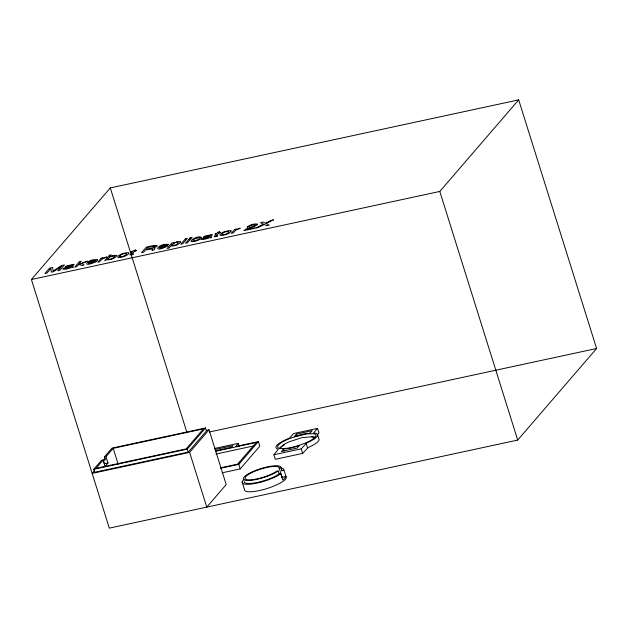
<?xml version="1.0" encoding="UTF-8"?>
<svg xmlns="http://www.w3.org/2000/svg" width="628" height="628" viewBox="0 0 628 628"><rect width="100%" height="100%" fill="white"/><g stroke="black" fill="none" stroke-linecap="round" stroke-linejoin="round"><path stroke-width="0.94" d="M285.897 476.354L285.026 478.01L282.757 479.988L280.802 473.763L279.06 473.983A19.672 4.694 -17.4 0 1 257.637 482.398A19.672 4.694 -17.4 0 1 244.253 481.488M31.4 279.507L110.293 187.929L518.689 99.868L596.6 348.493L517.707 440.071L109.311 528.132L31.4 279.507L439.796 191.446L518.689 99.868M108 462.93L104.389 463.715L103.345 460.395L105.316 459.971L104.381 456.98L112.019 448.109L205.544 427.951L206.479 430.934L188.235 452.105L94.718 472.272L93.784 469.289L101.422 460.418L103.063 460.065L105.041 466.369L108 462.93L106.022 456.627L113.173 448.329L203.409 428.877L186.155 448.902L95.919 468.362L103.063 460.065M94.695 470.443L92.159 473.386L189.617 452.372L209.038 429.819L226.198 484.573L206.769 507.118L189.617 452.372M103.345 460.395L105.245 458.189M93.784 469.289L187.301 449.122L205.544 427.951M239.174 446.076L238.318 443.344L235.602 446.492L258.414 441.57L259.843 446.131L240.218 468.912L222.163 472.805M237.965 464.414L240.516 461.447M250.101 450.323L251.381 448.839M220.734 468.245L238.789 464.351L258.414 441.57M317.674 435.125L319.103 439.686A21.839 5.212 -17.4 0 1 308.113 447.544L302.657 453.416L275.331 459.311L273.902 454.743L278.377 449.091A21.839 5.212 -17.4 0 1 286.878 439.215L289.508 438.179L293.488 433.563L317.525 428.375L318.961 432.935L317.25 434.921M283.393 449.153L281.368 451.501L297.209 448.086L299.234 445.739L290.764 448.078L283.393 449.153L283.966 450.983M296.361 434.105L294.336 436.46L302.798 434.113L310.169 433.045L312.195 430.69L296.361 434.105L296.926 435.934M317.525 428.375L313.545 432.998L315.185 433.108A21.839 5.212 -17.4 0 1 306.684 442.983L301.22 448.855L273.902 454.743M279.217 473.889L278.126 471L276.665 471.188A17.867 4.263 -17.4 0 1 248.704 479.823A17.867 4.263 -17.4 0 1 256.766 470.466A17.867 4.263 -17.4 0 1 279.217 468.229L280.944 467.734L281.901 470.772M280.802 473.763L277.388 475.859A21.839 5.212 -17.4 0 1 250.933 484.102A21.839 5.212 -17.4 0 1 244.002 479.47M281.65 476.416A17.867 4.263 -17.4 0 1 282.098 477.437L285.897 476.338L283.942 470.121L281.878 470.717A19.672 4.694 -17.4 0 0 281.383 469.595M206.172 430.439L209.038 429.819M209.297 432.009L596.6 348.493M104.381 456.98L106.022 456.627M214.454 448.486L238.318 443.344M215.074 449.515L232.98 445.66L231.504 447.372L215.38 450.849M216.048 451.171L256.279 442.497L237.643 464.131L220.397 467.852M215.946 454.06L253.94 445.872M311.778 436.892L314.707 437.088M283.942 470.121L283.401 468.88A21.839 5.212 -17.4 0 0 281.47 468.119M439.796 191.446L517.707 440.071M306.079 443.219L307.508 447.788M301.22 448.855L302.657 453.416M279.217 468.229L282.098 477.437M238.789 464.351L240.218 468.912M242.173 482.084L244.512 489.55A21.839 5.212 -17.4 0 0 267.504 488.372A21.839 5.212 -17.4 0 0 285.74 476.346M110.293 187.929L187.034 432.818M187.301 449.122L188.235 452.105M113.173 448.329L118.15 464.218M278.126 471A19.672 4.694 -17.4 0 1 247.346 480.499A19.672 4.694 -17.4 0 1 256.216 470.199A19.672 4.694 -17.4 0 1 280.944 467.727M279.46 448.376A20.033 4.781 -17.4 0 1 284.68 444.64M280.685 447.96A17.506 4.176 -17.4 0 1 289.492 441.665L302.256 437.575L312.187 436.766A17.506 4.176 -17.4 0 1 314.181 438.383M62.973 269.004C66.097 270.205 69.7 267.355 72.919 267.52L73.343 267.033L72.259 267.096L74.104 264.294L66.686 265.927L65.171 266.939L72.353 265.079L71.482 265.817L64.833 267.709L62.973 269.004M201.345 239.166C204.469 240.367 208.072 237.517 211.291 237.682L211.714 237.196L210.631 237.258L212.476 234.456L205.058 236.089L203.543 237.101L210.725 235.241L209.862 235.979L203.213 237.871L201.345 239.166M199.641 237.776L201.486 237.651C198.307 233.93 182.717 244.826 197.043 240.665A4.239 1.013 -17.4 0 0 199.288 239.668L200.426 238.876L194.233 240.956A2.543 0.604 -17.4 0 1 193.024 240.909L193.165 240.061L195.214 238.593L199.641 237.776M171.64 245.069C179.522 246.859 180.966 237.478 171.64 245.069M257.59 224.196L255.941 225.703L246.388 229.589L254.654 227.807L254.12 228.435L243.727 230.672L246.207 228.969L253.791 226.072L255.423 224.816L252.291 225.036L247.032 227.187C249.803 224.997 254.175 223.223 257.59 224.196M97.458 259.764L96.838 260.91L88.54 262.7L88.305 263.195L90.565 263.344L96.233 261.468C80.321 269.396 86.931 258.21 97.458 259.764M168.445 244.457L167.825 245.603L159.528 247.393L159.292 247.887L161.561 248.036L167.221 246.16C151.309 254.089 157.926 242.903 168.445 244.457M107.867 258.736C109.358 260.22 113.597 258.281 114.775 256.373C112.773 255.29 109.288 256.883 107.867 258.736M128.826 253.068C128.049 256.993 111.007 260.047 120.576 254.403A5.095 1.217 -17.4 0 1 123.779 253.257L127.625 252.637L128.826 253.068M231.104 231.018C230.327 234.935 213.285 237.988 222.854 232.344A5.095 1.217 -17.4 0 1 226.056 231.206L229.903 230.578L231.104 231.018M180.636 241.913C178.705 245.006 174.262 246.168 170.785 246.043L169.042 248.06L167.142 248.468L171.884 242.965L173.736 242.565L173.281 243.091L178.242 241.529L180.636 241.913M116.871 255.651C114.9 258.72 110.395 260.016 106.909 259.764L104.719 260.651L109.398 255.211L111.25 254.819L109.555 256.781L114.414 255.282L116.871 255.651M65.116 268.329L68.695 267.928L71.506 266.178L65.116 268.329M203.496 238.491L207.075 238.098L209.878 236.34L203.496 238.491M131.966 254.097L133.505 254.018L132.335 254.733L129.831 254.866L132.257 251.938L130.726 252.268L131.197 251.726L135.601 249.873L134.651 250.98L136.457 250.588L134.18 251.522L131.966 254.097M216.189 235.94L217.728 235.853L216.558 236.575L214.054 236.709L216.479 233.773L214.949 234.103L215.42 233.561L216.95 233.231L217.9 232.132L219.824 231.716L218.874 232.815L220.679 232.431L218.411 233.357L216.189 235.94M95.48 260.463L89.05 262.166L92.552 260.471L95.48 260.463M166.467 245.156L160.038 246.859L163.539 245.163L166.467 245.156M152.808 248.853C149.44 252.88 157.84 248.35 153.891 247.879C164.026 243.193 147.816 246.443 146.143 247.306L141.481 252.723L143.584 252.268L145.586 249.944L152.808 248.853M119.728 255.863L119.422 256.405C121.589 257.566 125.262 255.745 126.754 253.83L125.977 253.335L123.583 253.767A2.826 0.675 -17.4 0 0 121.487 254.576L119.728 255.863M222.006 233.812L221.7 234.346C223.866 235.508 227.54 233.687 229.032 231.771L228.254 231.285L225.86 231.716A2.826 0.675 -17.4 0 0 223.764 232.517L222.006 233.812M155.155 246.396L152.345 247.95L146.112 249.332L147.706 247.479L153.789 246.192L155.155 246.396M50.177 269.318L46.927 273.109L44.926 273.541L49.588 268.125L52.603 267.473L53.113 271.092L61.489 265.558L64.472 264.914L59.801 270.33L57.807 270.762L61.787 266.186L53.419 271.712L51.339 272.159L50.813 268.549L50.177 269.318M79.418 261.695L74.748 267.112L76.577 266.719L77.856 265.236L79.889 264.38L81.703 265.613L84.136 265.087L81.687 263.603L87.3 261.193L78.539 264.443L81.248 261.303L79.418 261.695M101.108 258.21L97.709 262.159L99.609 261.75L102.105 259.042L106.682 256.954L102.333 258.501L102.921 257.818L101.108 258.21M185.401 238.836L180.738 244.253L182.638 243.845L187.309 238.428L185.401 238.836M188.879 239.299L185.496 243.232L187.427 242.816L190.818 238.883L188.879 239.299M190.158 237.816L189.515 238.569L191.446 238.153L192.097 237.4L190.158 237.816M234.676 229.408L231.277 233.357L233.176 232.949L235.665 230.241L240.241 228.152L235.893 229.707L236.481 229.024L234.676 229.408M271.076 220.365L265.361 223.285L263.179 222.069L260.549 222.634L263.485 224.157L255.533 228.129L258.069 227.579L264.294 224.424L266.555 225.75L269.169 225.185L266.099 223.592L273.58 219.824L271.076 220.365M292.381 437.528L287.702 439.372A20.033 4.781 -17.4 0 0 279.9 448.423C288.856 449.114 297.641 446.045 305.867 442.826A20.033 4.781 -17.4 0 0 313.67 433.767L306.864 433.885L292.381 437.528"/></g></svg>
